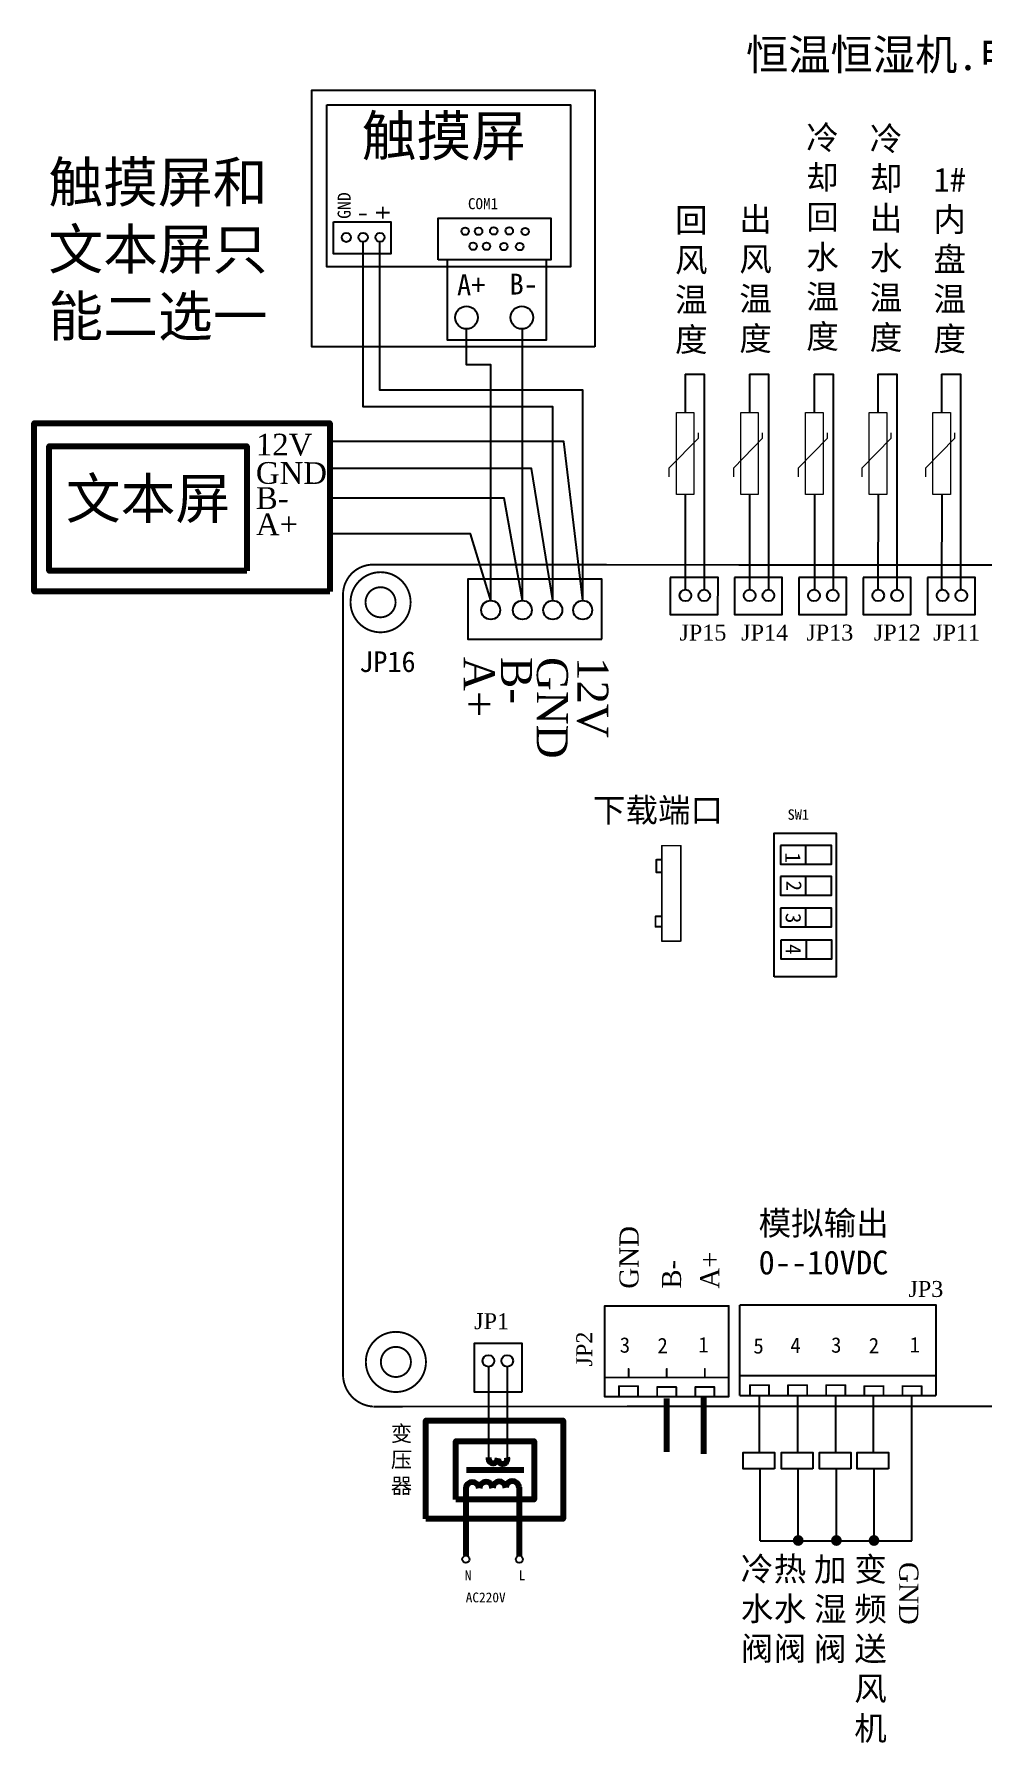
# Model space of a CAD drawing. Extents: x 11631 to 18787, y -994 to 1180.
# Drawn here: x 15518 to 16699, y -946 to 1180 of the extents above; entities that cross this region are included whole.
import ezdxf

# ---------------------------------------------------------------- set-up
doc = ezdxf.new("R2010")
doc.units = 0
doc.linetypes.add('ACAD_ISO07W100', pattern=[3, 0, -3])
doc.layers.get('0').update_dxf_attribs({"linetype": 'CONTINUOUS'})
for name, color, linetype in [('BOTTOMSOLDER', 6, 'CONTINUOUS'), ('KEEPOUTLAYER', 6, 'CONTINUOUS'), ('MECHANICAL1', 251, 'CONTINUOUS'), ('TOPOVERLAY', 2, 'CONTINUOUS')]:
    doc.layers.add(name, color=color, linetype=linetype)

msp = doc.modelspace()

# ---------------------------------------------------------------- hatches: boundary and pattern name
h = msp.add_hatch(color=256)
edge = h.paths.add_edge_path()
edge.add_arc((16469, -694.2), 6.71, 180, 540)
h = msp.add_hatch(color=256)
edge = h.paths.add_edge_path()
edge.add_arc((16516.5, -694.2), 6.71, 180, 540)
h = msp.add_hatch(color=256)
edge = h.paths.add_edge_path()
edge.add_arc((16563.3, -694.2), 6.71, 180, 540)

# ---------------------------------------------------------------- linework, layer by layer
at = {"color": 7}
for p, q in [((15906.9, 926.3), (15906.9, 926.3)), ((16478.2, 170.4), (16478.2, 146)), ((16478.2, 131.9), (16478.2, 107.5)), ((16478.2, 92.3), (16478.2, 68)), ((16478.7, 52.6), (16478.7, 28.2))]:
    msp.add_line(p, q, dxfattribs=at)
for p, q in [((16328.1, 756.4), (16328.1, 708.6)), ((16408.2, 756.4), (16408.2, 708.6)), ((16488.9, 756.4), (16488.9, 708.6)), ((16568.1, 756.4), (16568.1, 708.6)), ((16647.2, 756.4), (16647.2, 708.6)), ((16328.8, 488.9), (16328.9, 606.9)), ((16408.8, 488.9), (16408.9, 606.9)), ((16489.5, 488.9), (16489.6, 606.9)), ((16568.7, 488.9), (16568.8, 606.9)), ((16647.9, 488.9), (16648, 606.9))]:
    msp.add_line(p, q)
at = {"lineweight": 13}
for p, q in [((16344.7, 676.8), (16344.7, 683.6)), ((16424.7, 676.8), (16424.7, 683.6)), ((16505.4, 676.8), (16505.4, 683.6)), ((16584.6, 676.8), (16584.6, 683.6)), ((16663.8, 676.8), (16663.8, 683.6)), ((16344.7, 676.8), (16308.6, 639.9)), ((16424.7, 676.8), (16388.7, 639.9)), ((16505.4, 676.8), (16469.4, 639.9)), ((16584.6, 676.8), (16548.6, 639.9)), ((16663.8, 676.8), (16627.8, 639.9)), ((16308.6, 628.7), (16308.6, 639.9)), ((16388.7, 628.7), (16388.7, 639.9)), ((16469.4, 628.7), (16469.4, 639.9)), ((16548.6, 628.7), (16548.6, 639.9)), ((16627.8, 628.7), (16627.8, 639.9))]:
    msp.add_line(p, q, dxfattribs=at)
at = {"linetype": 'Continuous'}
for p, q in [((16083.5, -478.1), (16083.5, -591.3)), ((16106.9, -478.1), (16106.9, -591.3)), ((16610.4, -694.8), (16610.4, -514.1))]:
    msp.add_line(p, q, dxfattribs=at)
msp.add_lwpolyline([(16215.7, 790.5), (15863.6, 790.5), (15863.6, 1109.9), (16215.7, 1109.9)], close=True)
at = {"color": 7}
for points in [[(15882.2, 1091.6), (16185.5, 1091.6), (16185.5, 890.1), (15882.2, 890.1)], [(15890.7, 945.9), (15962.2, 945.9), (15962.2, 906.4), (15890.7, 906.4)], [(16439.1, 6.9), (16439.1, 185.7), (16516.2, 185.7), (16516.2, 6.9)], [(16446.8, 170.4), (16446.8, 147), (16510.5, 147), (16510.5, 170.4)], [(16446.8, 131.9), (16446.8, 108.5), (16510.5, 108.5), (16510.5, 131.9)], [(16446.8, 92.3), (16446.8, 69), (16510.5, 69), (16510.5, 92.3)], [(16447.2, 52.6), (16447.2, 29.2), (16510.9, 29.2), (16510.9, 52.6)]]:
    msp.add_lwpolyline(points, close=True, dxfattribs=at)
at = {"color": 0}
msp.add_lwpolyline([(16021, 898.8), (16021, 950.7), (16161.2, 950.7), (16161.2, 898.8)], close=True, dxfattribs=at)
at = {"linetype": 'Continuous', "flags": 128}
for points in [[(16163.5, 475), (16163.5, 715.8), (15927.5, 715.8), (15927.5, 921)], [(16200.8, 475), (16200.8, 736.7), (15948.5, 736.7), (15948.5, 921)], [(16086.3, 475), (16086.3, 768.2), (16056.2, 768.2), (16056.2, 812.9)], [(16125.7, 475), (16125.7, 812.9)], [(16328.1, 756.4), (16352, 756.4), (16352, 488.5)], [(16408.2, 756.4), (16432, 756.4), (16432, 488.5)], [(16488.9, 756.4), (16512.7, 756.4), (16512.7, 488.5)], [(16568.1, 756.4), (16591.9, 756.4), (16591.9, 488.5)], [(16647.2, 756.4), (16671.1, 756.4), (16671.1, 488.5)], [(16163.5, 475), (16163.5, 696.1)], [(16200.8, 475), (16177.2, 672.7), (15886, 672.7)], [(16163.5, 475), (16137.1, 639.2), (15886, 639.2)], [(16125.7, 475), (16102.9, 602.5), (15886, 602.5)], [(16086.3, 475), (16061.3, 558.2), (15886, 558.2)], [(16224.5, 427), (16224.5, 501.7), (16057.8, 501.7), (16057.8, 427), (16224.5, 427)], [(16309.7, 503.6), (16309.7, 457.6), (16369.1, 457.6), (16369.2, 503.6), (16309.7, 503.6)], [(16389.7, 503.6), (16389.7, 457.6), (16449.1, 457.6), (16449.2, 503.6), (16389.7, 503.6)], [(16469.7, 503.6), (16469.7, 457.6), (16529.1, 457.6), (16529.2, 503.6), (16469.7, 503.6)], [(16549.7, 503.6), (16549.7, 457.6), (16609.1, 457.6), (16609.2, 503.6), (16549.7, 503.6)], [(16629.7, 503.6), (16629.7, 457.6), (16689.1, 457.6), (16689.2, 503.6), (16629.7, 503.6)], [(16125.4, -509.3), (16125.4, -449), (16065.9, -449), (16065.9, -509.3), (16125.4, -509.3)]]:
    msp.add_lwpolyline(points, dxfattribs=at)
at = {"color": 7}
msp.add_lwpolyline([(16032.2, 898.4), (16032.2, 799.4), (16155.8, 799.4), (16155.8, 898.4)], dxfattribs=at)
at = {"lineweight": 13}
for points in [[(16317.5, 708.8), (16339.3, 708.8), (16339.3, 607.1), (16317.5, 607.1)], [(16397.5, 708.8), (16419.3, 708.8), (16419.3, 607.1), (16397.5, 607.1)], [(16478.2, 708.8), (16500, 708.8), (16500, 607.1), (16478.2, 607.1)], [(16557.4, 708.8), (16579.2, 708.8), (16579.2, 607.1), (16557.4, 607.1)], [(16636.6, 708.8), (16658.4, 708.8), (16658.4, 607.1), (16636.6, 607.1)]]:
    msp.add_lwpolyline(points, close=True, dxfattribs=at)
at = {"color": 0}
for centre in [(16054.5, 934.4), (16071.2, 934.4), (16090.1, 934.8), (16109.4, 934.8), (16129.2, 934), (16064.4, 915.7), (16081.1, 915.7), (16102.7, 915.3), (16122.4, 915.3)]:
    msp.add_circle(centre, 4.64, dxfattribs=at)
for centre in [(15906.6, 926.7), (15927.5, 926.8), (15948.5, 926.8)]:
    msp.add_circle(centre, 5.72)
at = {"linetype": 'Continuous'}
for centre, radius in [((16056.2, 827), 14.1), ((16125, 827), 14.1), ((16086.3, 463.2), 11.8), ((16125.7, 463.2), 11.8), ((16163.5, 463.2), 11.8), ((16200.8, 463.2), 11.8), ((16328.6, 481.3), 7.26), ((16352, 481.3), 7.26), ((16408.6, 481.3), 7.26), ((16432, 481.3), 7.26), ((16488.6, 481.3), 7.26), ((16512, 481.3), 7.26), ((16568.6, 481.3), 7.26), ((16592, 481.3), 7.26), ((16648.6, 481.3), 7.26), ((16672, 481.3), 7.26), ((16083.5, -470.8), 7.26), ((16106.9, -470.8), 7.26)]:
    msp.add_circle(centre, radius, dxfattribs=at)
at = {"layer": 'BOTTOMSOLDER', "color": 7, "linetype": 'Continuous', "lineweight": 80}
for p, q in [((16305.2, -517.7), (16305.2, -584)), ((16351.2, -516.3), (16351.2, -586.4))]:
    msp.add_line(p, q, dxfattribs=at)
at = {"layer": 'BOTTOMSOLDER', "color": 7, "linetype": 'Continuous'}
for p, q in [((16420.4, -513), (16420.4, -584.8)), ((16467.9, -513), (16467.9, -584.8)), ((16515.4, -513), (16515.4, -584.8)), ((16562.2, -513), (16562.2, -584.8)), ((16421.6, -694.7), (16421.6, -605.2)), ((16469.1, -694.7), (16469.1, -605.2)), ((16516.6, -694.7), (16516.6, -605.2)), ((16563.4, -694.7), (16563.4, -605.2)), ((16421.6, -694.7), (16610.4, -694.8))]:
    msp.add_line(p, q, dxfattribs=at)
at = {"layer": 'BOTTOMSOLDER', "color": 0, "linetype": 'Continuous', "lineweight": 80}
for p, q in [((16056.1, -606.4), (16127.5, -606.4)), ((16055.3, -629.6), (16055.3, -712.9)), ((16121.7, -628), (16121.7, -713.1)), ((16055.3, -712.9), (16055.3, -712.9))]:
    msp.add_line(p, q, dxfattribs=at)
at = {"layer": 'BOTTOMSOLDER', "color": 7, "linetype": 'Continuous', "lineweight": 80}
for points in [[(15886, 486.2), (15518.1, 486.2), (15518.1, 695.6), (15886, 695.6)], [(15783, 511.9), (15536.8, 511.9), (15536.8, 667.2), (15783, 667.2)]]:
    msp.add_lwpolyline(points, close=True, dxfattribs=at)
at = {"layer": 'BOTTOMSOLDER', "color": 0, "linetype": 'Continuous', "lineweight": 80}
for points in [[(16005.6, -667.2), (16005.6, -544.8), (16176.6, -544.8), (16176.6, -667.2)], [(16042.9, -643.4), (16042.9, -570.8), (16140.3, -570.8), (16140.3, -643.4)]]:
    msp.add_lwpolyline(points, close=True, dxfattribs=at)
at = {"layer": 'BOTTOMSOLDER', "color": 7, "linetype": 'Continuous'}
for points in [[(16439.5, -605.2), (16400.6, -605.2), (16400.6, -584.8), (16439.5, -584.8)], [(16487, -605.2), (16448.1, -605.2), (16448.1, -584.8), (16487, -584.8)], [(16534.5, -605.2), (16495.6, -605.2), (16495.6, -584.8), (16534.5, -584.8)], [(16581.3, -605.2), (16542.4, -605.2), (16542.4, -584.8), (16581.3, -584.8)]]:
    msp.add_lwpolyline(points, close=True, dxfattribs=at)
at = {"layer": 'BOTTOMSOLDER', "color": 0, "linetype": 'Continuous'}
for centre in [(16055.4, -717.5), (16121.9, -717.5)]:
    msp.add_circle(centre, 4.43, dxfattribs=at)
at = {"layer": 'BOTTOMSOLDER', "color": 0, "linetype": 'Continuous', "lineweight": 80}
for centre, radius, start, end in [((16089.3, -592.5), 5.73, 165.508, 1.1748), ((16101.2, -593.1), 5.89, 167.2834, 20.2157), ((16063.6, -629.9), 8.38, 4.7493, 177.719), ((16080.3, -629.6), 8.38, 4.7493, 177.719), ((16096.8, -629.2), 8.38, 4.7493, 177.719), ((16113.3, -628.7), 8.38, 4.7493, 177.719)]:
    msp.add_arc(centre, radius, start, end, dxfattribs=at)
at = {"layer": 'KEEPOUTLAYER', "color": 7, "const_width": 2.37}
for points in [[(15902.5, 482.3, -0.414214), (15939.9, 519.7)], [(15939.9, -527.6, -0.388165), (15902.5, -488.8)]]:
    msp.add_lwpolyline(points, format="xyb", dxfattribs=at)
at = {"layer": 'KEEPOUTLAYER', "color": 7}
for points, const_width in [([(15911.8, 472.9, 1), (15986.6, 472.9, 1)], 2.37), ([(15940.4, 519.7, 1), (15939.3, 519.7, 1)], 1.19), ([(15940.4, 519.7, 1), (15939.3, 519.7, 1)], 1.19), ([(15903.1, 482.3, 1), (15901.9, 482.3, 1)], 1.19), ([(15903.1, 482.3, 1), (15901.9, 482.3, 1)], 1.19), ([(15912.4, 472.9, 1), (15911.2, 472.9, 1)], 1.19), ([(15930.9, -472.1, 1), (16005.7, -472.1, 1)], 2.37), ([(15931.5, -472.1, 1), (15930.3, -472.1, 1)], 1.19), ([(16006.3, -472.1, 1), (16005.1, -472.1, 1)], 1.19)]:
    msp.add_lwpolyline(points, format="xyb", close=True, dxfattribs=dict(at, const_width=const_width))
at = {"layer": 'KEEPOUTLAYER', "color": 7, "const_width": 2.37}
for points in [[(18307.8, 518), (15940.4, 519.7)], [(15902.5, 482.3), (15902.5, -488.8)], [(18308.3, -526.6), (15940.4, -527.6)]]:
    msp.add_lwpolyline(points, dxfattribs=at)
at = {"layer": 'MECHANICAL1', "color": 7}
for points, const_width in [([(15930.5, 472.9, 1), (15967.9, 472.9, 1)], 2.37), ([(15931.1, 472.9, 1), (15929.9, 472.9, 1)], 1.19), ([(15968.5, 472.9, 1), (15967.3, 472.9, 1)], 1.19), ([(15949.6, -472.1, 1), (15987, -472.1, 1)], 2.37), ([(15950.2, -472.1, 1), (15949, -472.1, 1)], 1.19), ([(15987.6, -472.1, 1), (15986.4, -472.1, 1)], 1.19)]:
    msp.add_lwpolyline(points, format="xyb", close=True, dxfattribs=dict(at, const_width=const_width))
at = {"layer": 'TOPOVERLAY', "color": 7}
for points, const_width in [([(16299.2, 170.1), (16299.2, 51.4)], 1.87), ([(16322.9, 170.1), (16299.2, 170.1)], 1.87), ([(16322.9, 170.1), (16322.9, 51.4)], 1.87), ([(16293.3, 152.8), (16292.3, 152.3)], 2.37), ([(16292.3, 152.3), (16292.3, 137.1)], 2.37), ([(16299.2, 152.8), (16293.3, 152.8)], 2.37), ([(16292.6, 136.9), (16292.3, 137.1)], 2.37), ([(16299.2, 136.9), (16292.6, 136.9)], 2.37), ([(16291.8, 82.3), (16291.4, 81.8)], 2.37), ([(16291.4, 81.8), (16291.4, 69.2)], 2.37), ([(16299.2, 69.2), (16291.4, 69.2)], 2.37), ([(16293.7, 82.3), (16291.8, 82.3)], 2.37), ([(16297.4, 82.3), (16293.7, 82.3)], 2.37), ([(16299.2, 82.3), (16297.4, 82.3)], 2.37), ([(16322.9, 51.4), (16299.2, 51.4)], 1.87), ([(16228.2, -402.5), (16382.5, -402.5)], 2.37), ([(16228.2, -515.2), (16228.2, -402.5)], 2.37), ([(16382.5, -515.2), (16382.5, -402.5)], 2.37), ([(16640.4, -401.3), (16396, -401.3)], 2.37), ([(16396, -401.3), (16396, -514.1)], 2.37), ([(16640.4, -401.3), (16640.4, -514.1)], 2.37), ([(16257.9, -491.5), (16257.9, -480.8)], 2.37), ([(16305.3, -491.5), (16305.3, -480.8)], 2.37), ([(16352.8, -491.5), (16352.8, -480.8)], 2.37), ([(16450.4, -489.2), (16396, -489.2)], 2.37), ([(16640.4, -489.2), (16438.6, -489.2)], 2.37), ([(16228.2, -491.5), (16382.5, -491.5)], 2.37), ([(16246, -502.2), (16269.7, -502.2)], 2.37), ([(16246, -514), (16246, -502.2)], 2.37), ([(16269.7, -514), (16269.7, -502.2)], 2.37), ([(16293.5, -503.4), (16317.2, -503.4)], 2.37), ([(16293.5, -515.2), (16293.5, -503.4)], 2.37), ([(16317.2, -515.2), (16317.2, -503.4)], 2.37), ([(16341, -515.2), (16341, -503.4)], 2.37), ([(16341, -503.4), (16364.7, -503.4)], 2.37), ([(16364.7, -515.2), (16364.7, -503.4)], 2.37), ([(16408.9, -501), (16408.9, -512.9)], 2.37), ([(16432.6, -501), (16408.9, -501)], 2.37), ([(16432.6, -501), (16432.6, -512.9)], 2.37), ([(16456.4, -501), (16456.4, -512.9)], 2.37), ([(16480.1, -501), (16456.4, -501)], 2.37), ([(16480.1, -501), (16480.1, -512.9)], 2.37), ([(16527.6, -501), (16503.8, -501)], 2.37), ([(16503.8, -501), (16503.8, -512.9)], 2.37), ([(16527.6, -501), (16527.6, -512.9)], 2.37), ([(16575.1, -502.2), (16551.3, -502.2)], 2.37), ([(16551.3, -502.2), (16551.3, -514.1)], 2.37), ([(16575.1, -502.2), (16575.1, -514.1)], 2.37), ([(16598.8, -502.2), (16598.8, -514.1)], 2.37), ([(16622.6, -502.2), (16598.8, -502.2)], 2.37), ([(16622.6, -502.2), (16622.6, -514.1)], 2.37), ([(16228.2, -515.2), (16382.5, -515.2)], 2.37), ([(16640.4, -514.1), (16396, -514.1)], 2.37)]:
    msp.add_lwpolyline(points, dxfattribs=dict(at, const_width=const_width))
for points, const_width in [([(16299.7, 170.1, 1), (16298.7, 170.1, 1)], 0.935), ([(16299.7, 170.1, 1), (16298.7, 170.1, 1)], 0.935), ([(16323.4, 170.1, 1), (16322.5, 170.1, 1)], 0.935), ([(16323.4, 170.1, 1), (16322.5, 170.1, 1)], 0.935), ([(16292.9, 152.3, 1), (16291.7, 152.3, 1)], 1.19), ([(16292.9, 152.3, 1), (16291.7, 152.3, 1)], 1.19), ([(16293.9, 152.8, 1), (16292.7, 152.8, 1)], 1.19), ([(16293.9, 152.8, 1), (16292.7, 152.8, 1)], 1.19), ([(16299.8, 152.8, 1), (16298.6, 152.8, 1)], 1.19), ([(16292.9, 137.1, 1), (16291.7, 137.1, 1)], 1.19), ([(16292.9, 137.1, 1), (16291.7, 137.1, 1)], 1.19), ([(16293.2, 136.9, 1), (16292, 136.9, 1)], 1.19), ([(16293.2, 136.9, 1), (16292, 136.9, 1)], 1.19), ([(16299.8, 136.9, 1), (16298.6, 136.9, 1)], 1.19), ([(16292, 81.8, 1), (16290.8, 81.8, 1)], 1.19), ([(16292, 81.8, 1), (16290.8, 81.8, 1)], 1.19), ([(16292, 69.2, 1), (16290.8, 69.2, 1)], 1.19), ([(16292, 69.2, 1), (16290.8, 69.2, 1)], 1.19), ([(16292.4, 82.3, 1), (16291.3, 82.3, 1)], 1.19), ([(16292.4, 82.3, 1), (16291.3, 82.3, 1)], 1.19), ([(16294.3, 82.3, 1), (16293.1, 82.3, 1)], 1.19), ([(16294.3, 82.3, 1), (16293.1, 82.3, 1)], 1.19), ([(16298, 82.3, 1), (16296.8, 82.3, 1)], 1.19), ([(16298, 82.3, 1), (16296.8, 82.3, 1)], 1.19), ([(16299.8, 82.3, 1), (16298.6, 82.3, 1)], 1.19), ([(16299.8, 69.2, 1), (16298.6, 69.2, 1)], 1.19), ([(16299.7, 51.4, 1), (16298.7, 51.4, 1)], 0.935), ([(16299.7, 51.4, 1), (16298.7, 51.4, 1)], 0.935), ([(16323.4, 51.4, 1), (16322.5, 51.4, 1)], 0.935), ([(16323.4, 51.4, 1), (16322.5, 51.4, 1)], 0.935), ([(16227.6, -402.5, 1), (16228.8, -402.5, 1)], 1.19), ([(16227.6, -402.5, 1), (16228.8, -402.5, 1)], 1.19), ([(16381.9, -402.5, 1), (16383.1, -402.5, 1)], 1.19), ([(16381.9, -402.5, 1), (16383.1, -402.5, 1)], 1.19), ([(16641, -401.3, 1), (16639.8, -401.3, 1)], 1.19), ([(16641, -401.3, 1), (16639.8, -401.3, 1)], 1.19), ([(16257.3, -480.8, 1), (16258.5, -480.8, 1)], 1.19), ([(16304.8, -480.8, 1), (16305.9, -480.8, 1)], 1.19), ([(16352.2, -480.8, 1), (16353.4, -480.8, 1)], 1.19), ([(16641, -489.2, 1), (16639.8, -489.2, 1)], 1.19), ([(16227.6, -491.5, 1), (16228.8, -491.5, 1)], 1.19), ([(16245.4, -502.2, 1), (16246.6, -502.2, 1)], 1.19), ([(16245.4, -502.2, 1), (16246.6, -502.2, 1)], 1.19), ([(16257.3, -491.5, 1), (16258.5, -491.5, 1)], 1.19), ([(16269.1, -502.2, 1), (16270.3, -502.2, 1)], 1.19), ([(16269.1, -502.2, 1), (16270.3, -502.2, 1)], 1.19), ([(16292.9, -503.4, 1), (16294.1, -503.4, 1)], 1.19), ([(16292.9, -503.4, 1), (16294.1, -503.4, 1)], 1.19), ([(16304.8, -491.5, 1), (16305.9, -491.5, 1)], 1.19), ([(16316.6, -503.4, 1), (16317.8, -503.4, 1)], 1.19), ([(16316.6, -503.4, 1), (16317.8, -503.4, 1)], 1.19), ([(16340.4, -503.4, 1), (16341.6, -503.4, 1)], 1.19), ([(16340.4, -503.4, 1), (16341.6, -503.4, 1)], 1.19), ([(16352.2, -491.5, 1), (16353.4, -491.5, 1)], 1.19), ([(16364.1, -503.4, 1), (16365.3, -503.4, 1)], 1.19), ([(16364.1, -503.4, 1), (16365.3, -503.4, 1)], 1.19), ([(16381.9, -491.5, 1), (16383.1, -491.5, 1)], 1.19), ([(16409.5, -501, 1), (16408.3, -501, 1)], 1.19), ([(16409.5, -501, 1), (16408.3, -501, 1)], 1.19), ([(16433.2, -501, 1), (16432, -501, 1)], 1.19), ([(16433.2, -501, 1), (16432, -501, 1)], 1.19), ([(16457, -501, 1), (16455.8, -501, 1)], 1.19), ([(16457, -501, 1), (16455.8, -501, 1)], 1.19), ([(16480.7, -501, 1), (16479.5, -501, 1)], 1.19), ([(16480.7, -501, 1), (16479.5, -501, 1)], 1.19), ([(16504.4, -501, 1), (16503.3, -501, 1)], 1.19), ([(16504.4, -501, 1), (16503.3, -501, 1)], 1.19), ([(16528.2, -501, 1), (16527, -501, 1)], 1.19), ([(16528.2, -501, 1), (16527, -501, 1)], 1.19), ([(16551.9, -502.2, 1), (16550.7, -502.2, 1)], 1.19), ([(16551.9, -502.2, 1), (16550.7, -502.2, 1)], 1.19), ([(16575.7, -502.2, 1), (16574.5, -502.2, 1)], 1.19), ([(16575.7, -502.2, 1), (16574.5, -502.2, 1)], 1.19), ([(16599.4, -502.2, 1), (16598.2, -502.2, 1)], 1.19), ([(16599.4, -502.2, 1), (16598.2, -502.2, 1)], 1.19), ([(16623.1, -502.2, 1), (16622, -502.2, 1)], 1.19), ([(16623.1, -502.2, 1), (16622, -502.2, 1)], 1.19), ([(16227.6, -515.2, 1), (16228.8, -515.2, 1)], 1.19), ([(16227.6, -515.2, 1), (16228.8, -515.2, 1)], 1.19), ([(16245.4, -514, 1), (16246.6, -514, 1)], 1.19), ([(16269.1, -514, 1), (16270.3, -514, 1)], 1.19), ([(16292.9, -515.2, 1), (16294.1, -515.2, 1)], 1.19), ([(16316.6, -515.2, 1), (16317.8, -515.2, 1)], 1.19), ([(16340.4, -515.2, 1), (16341.6, -515.2, 1)], 1.19), ([(16364.1, -515.2, 1), (16365.3, -515.2, 1)], 1.19), ([(16381.9, -515.2, 1), (16383.1, -515.2, 1)], 1.19), ([(16381.9, -515.2, 1), (16383.1, -515.2, 1)], 1.19), ([(16409.5, -512.9, 1), (16408.3, -512.9, 1)], 1.19), ([(16433.2, -512.9, 1), (16432, -512.9, 1)], 1.19), ([(16457, -512.9, 1), (16455.8, -512.9, 1)], 1.19), ([(16480.7, -512.9, 1), (16479.5, -512.9, 1)], 1.19), ([(16504.4, -512.9, 1), (16503.3, -512.9, 1)], 1.19)]:
    msp.add_lwpolyline(points, format="xyb", close=True, dxfattribs=dict(at, const_width=const_width))

# ---------------------------------------------------------------- texts
at = {"linetype": 'ACAD_ISO07W100'}
for s, height, p in [('GND', 16.2, (15912, 949.8)), ('+', 24.3, (15964.2, 949.1))]:
    msp.add_text(s, height=height, rotation=90, dxfattribs=at).set_placement(p)
for s, height, p in [('-', 24.3, (15918.9, 945.9)), ('A+', 25.92, (16044.4, 854.7)), ('B-', 25.92, (16109.8, 855.7))]:
    msp.add_text(s, height=height, dxfattribs=at).set_placement(p)
at = {"insert": (16058, 975.6), "char_height": 13.78, "attachment_point": 1}
msp.add_mtext('COM1', dxfattribs=at)
at = {"layer": 'BOTTOMSOLDER', "color": 7, "linetype": 'Continuous'}
for s, insert, char_height, width, attachment_point in [('{\\fSimSun|b0|i0|c134|p54;恒温恒湿机.电气连接示意图.HT15.水冷.双机头}', (16404, 1173.4), 38.579, 1577.097, 1), ('{\\fSimSun|b0|i0|c134|p54;触摸屏}', (15925.7, 1078.1), 49.999, 324.659, 1), ('{\\fSimSun|b0|i0|c134|p54;冷却回水温度}', (16499.2, 785.5), 29.676, 8.736, 8), ('{\\fSimSun|b0|i0|c134|p54;冷却出水温度}', (16578.3, 784.2), 29.676, 8.736, 8), ('{\\fSimSun|b0|i0|c134|p54;触摸屏和文本屏只能二选一}', (15535.8, 1020.5), 49.999, 324.659, 1), ('{\\fSimSun|b0|i0|c134|p54;1#内盘温度}', (16657.5, 782.5), 29.676, 8.736, 8), ('{\\fSimSun|b0|i0|c134|p54;回风温度}', (16335.9, 781.6), 29.676, 8.736, 8), ('{\\fSimSun|b0|i0|c134|p54;出风温度}', (16415.9, 782.8), 29.676, 8.736, 8), ('{\\fSimSun|b0|i0|c134|p54;文本屏}', (15557.6, 627), 49.999, 324.659, 1), ('JP16', (15922.7, 411.9), 25.78, 115.325, 1), ('{\\fSimSun|b0|i0|c134|p54;下载端口}', (16213.5, 229.2), 29.676, 192.699, 1), ('{\\fSimSun|b0|i0|c134|p54;模拟输出}', (16419.7, -284.6), 29.676, 243.309, 1), ('{\\fSimSun|b0|i0|c134|p54;0--10VDC}', (16419.7, -333.6), 29.676, 243.309, 1), ('{\\fSimSun|b0|i0|c134|p54;变压器}', (15975.3, -551.5), 19.423, 5.718, 2), ('{\\fSimSun|b0|i0|c134|p54;冷水阀}', (16417.7, -714.7), 29.676, 8.736, 2), ('{\\fSimSun|b0|i0|c134|p54;热水阀}', (16458.8, -714.7), 29.676, 8.736, 2), ('{\\fSimSun|b0|i0|c134|p54;加湿阀}', (16508.8, -715.1), 29.676, 8.736, 2), ('{\\fSimSun|b0|i0|c134|p54;变频送风机}', (16559, -715.1), 29.676, 8.736, 2)]:
    msp.add_mtext(s, dxfattribs=dict(at, insert=insert, char_height=char_height, width=width, attachment_point=attachment_point))
at = {"layer": 'BOTTOMSOLDER', "color": 7, "linetype": 'Continuous', "attachment_point": 1}
for s, insert, char_height, width, rotation in [('{\\fTimes New Roman|b0|i0|c186|p18;\\H0.875x;\\C0;12V}', (15794.1, 682.6), 30.894, 9.094, 359.8614), ('{\\fTimes New Roman|b0|i0|c186|p18;\\H0.875x;\\C0;GND}', (15794.1, 647.3), 30.894, 9.094, 359.8614), ('{\\fTimes New Roman|b0|i0|c186|p18;\\H0.875x;\\C0;B-}', (15794.1, 616), 30.894, 9.094, 359.8614), ('{\\fTimes New Roman|b0|i0|c186|p18;\\H0.875x;\\C0;A+}', (15794.1, 583.4), 30.894, 9.094, 359.8614), ('{\\fTimes New Roman|b0|i0|c186|p18;\\H0.875x;\\C0;JP15}', (16321.3, 445.2), 22.702, 6.683, 359.8614), ('{\\fTimes New Roman|b0|i0|c186|p18;\\H0.875x;\\C0;JP14}', (16398.1, 445.2), 22.702, 6.683, 359.8614), ('{\\fTimes New Roman|b0|i0|c186|p18;\\H0.875x;\\C0;JP13}', (16479.2, 445.2), 22.702, 6.683, 359.8614), ('{\\fTimes New Roman|b0|i0|c186|p18;\\H0.875x;\\C0;JP12}', (16563.2, 445.2), 22.702, 6.683, 359.8614), ('{\\fTimes New Roman|b0|i0|c186|p18;\\H0.875x;\\C0;JP11}', (16637, 445.2), 22.702, 6.683, 359.8614), ('{\\fTimes New Roman|b0|i0|c186|p18;\\H0.875x;\\C0;A+}', (16091.2, 404.7), 44.134, 12.992, 269.8614), ('{\\fTimes New Roman|b0|i0|c186|p18;\\H0.875x;\\C0;B-}', (16137.8, 404.7), 44.134, 12.992, 269.8614), ('{\\fTimes New Roman|b0|i0|c186|p18;\\H0.875x;\\C0;GND}', (16182.5, 404.7), 44.134, 12.992, 269.8614), ('{\\fTimes New Roman|b0|i0|c186|p18;\\H0.875x;\\C0;12V}', (16232.8, 404.7), 44.134, 12.992, 269.8614), ('{\\fTimes New Roman|b0|i0|c186|p18;\\H0.875x;\\C0;GND}', (16246.4, -381), 27.243, 8.02, 89.8614), ('{\\fTimes New Roman|b0|i0|c186|p18;\\H0.875x;\\C0;A+}', (16347, -381), 27.243, 8.02, 89.8614), ('{\\fTimes New Roman|b0|i0|c186|p18;\\H0.875x;\\C0;B-}', (16299.4, -381), 27.243, 8.02, 89.8614), ('{\\fTimes New Roman|b0|i0|c186|p18;\\H0.875x;\\C0;JP3}', (16606.2, -371.3), 22.702, 6.683, 359.8614), ('{\\fTimes New Roman|b0|i0|c186|p18;\\H0.875x;\\C0;JP1}', (16065.8, -411.4), 22.702, 6.683, 359.8614), ('{\\fTimes New Roman|b0|i0|c186|p18;\\H0.875x;\\C0;JP2}', (16192.7, -477.7), 22.702, 6.683, 89.8614), ('{\\fTimes New Roman|b0|i0|c186|p18;\\H0.875x;\\C0;GND}', (16618.6, -721), 27.243, 8.02, 269.8614)]:
    msp.add_mtext(s, dxfattribs=dict(at, insert=insert, char_height=char_height, width=width, rotation=rotation))
at = {"layer": 'BOTTOMSOLDER', "color": 0, "linetype": 'Continuous', "attachment_point": 1}
for s, insert, char_height, width in [('SW1', (16455.8, 215.3), 13.03, 4.416), ('N', (16054, -731.4), 12.2, 4.129), ('L', (16121.2, -731.4), 12.2, 4.129), ('AC220V', (16055.2, -758.9), 12.18, 4.129)]:
    msp.add_mtext(s, dxfattribs=dict(at, insert=insert, char_height=char_height, width=width))
at = {"layer": 'TOPOVERLAY', "color": 7}
for s, height, p in [('1 ', 19.23, (16452.8, 161.8)), ('2', 19.2, (16454.1, 126.7)), ('3', 19.2, (16453.4, 86.5)), ('4', 19.2, (16453.5, 47.7))]:
    msp.add_text(s, height=height, rotation=270, dxfattribs=at).set_placement(p)
for s, height, p in [('3', 19.2, (16246.8, -460.6)), ('2', 19.2, (16293.7, -461.3)), ('1 ', 19.23, (16344.6, -460.3)), ('5', 19.2, (16413.1, -461.7)), ('4', 19.2, (16459.2, -461.1)), ('3', 19.2, (16509.8, -460.6)), ('2', 19.2, (16556.7, -461.3)), ('1 ', 19.23, (16607.6, -460.3))]:
    msp.add_text(s, height=height, dxfattribs=at).set_placement(p)

doc.saveas('drawing.dxf')
